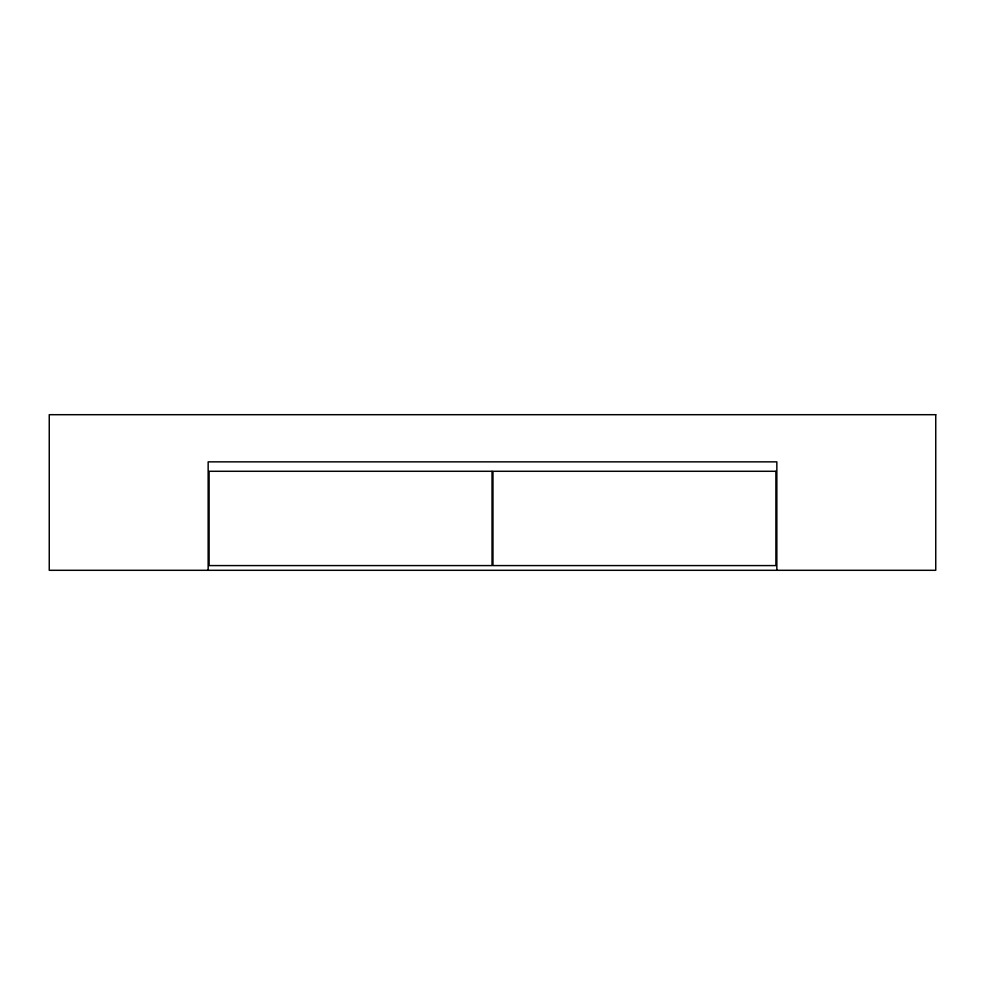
<?xml version="1.0" encoding="UTF-8"?>
<svg xmlns="http://www.w3.org/2000/svg" width="985" height="985" viewBox="0 0 985 985"><rect width="100%" height="100%" fill="white"/><g stroke="black" fill="none" stroke-linecap="round" stroke-linejoin="round"><path stroke-width="1.48" d="M776.845 570.303L776.845 461.854L208.155 461.854L208.155 570.303M935.75 414.697L49.25 414.697L49.25 570.303L935.75 570.303L935.75 414.697M492.032 471.286L209.103 471.286L209.103 565.587L492.032 565.587L492.032 471.286M775.897 471.286L492.968 471.286L492.968 565.587L775.897 565.587L775.897 471.286"/></g></svg>
